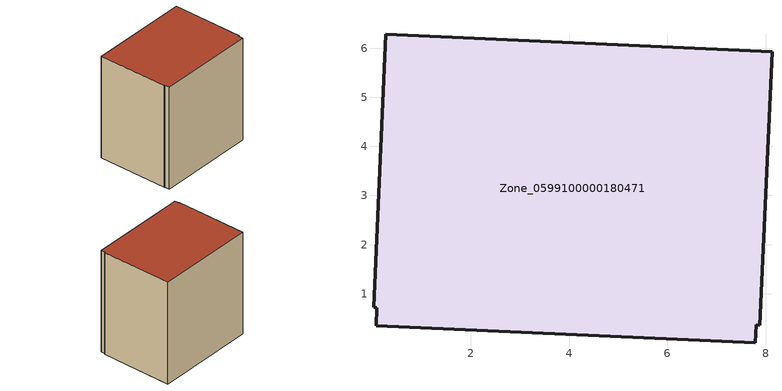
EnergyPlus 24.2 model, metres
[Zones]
Zone_0599100000180471
 floor ground (C_G): 0.26,6.28 8.13,5.93 7.88,0.36 7.81,0.36 7.79,0 0.07,0.35 0.09,0.72 0.02,0.72 z2.01
 wall outside (C_F): 8.13,5.93 0.26,6.28 0.02,0.72 0.09,0.72 0.07,0.35 7.79,0 7.81,0.36 7.88,0.36 8.13,5.93 z2.01:10.34
 roof outside (C_R): 0.07,0.35 7.79,0 7.81,0.36 7.88,0.36 8.13,5.93 0.26,6.28 0.02,0.72 0.09,0.72 z10.34
[BUILDING]
Pand.0599100000180471: North Axis=0; Terrain=City; Loads Convergence Tolerance Value=0.04; Temperature Convergence Tolerance Value=0.4; Solar Distribution=FullExterior; Maximum Number of Warmup Days=25; Minimum Number of Warmup Days=1
[Site:Location]
Rotterdam.The.Hague.AP_ZH_NLD Design_Conditions: Latitude=51.96; Longitude=4.45; Time Zone=1; Elevation=-4.5
[SITE:GROUNDTEMPERATURE:BUILDINGSURFACE]
18, 18, 18, 18, 18, 18, 18, 18, 18, 18, 18, 18
[MATERIAL] Thermal Absorptance=0.9; Solar Absorptance=0.7; Visible Absorptance=0.7
Name | Roughness | Thickness | Conductivity | Density | Specific Heat
G.TC.1946-1964 | MediumSmooth | 0.15 | 1 | 540 | 1210
F.TC.1946-1964 | Rough | 0.3 | 0.857143 | 1920 | 840
R.TC.1946-1964 | MediumRough | 0.2 | 0.235294 | 1500 | 1000
[CONSTRUCTION]
C_G: G.TC.1946-1964
C_F: F.TC.1946-1964
C_R: R.TC.1946-1964
[ZONE]
Zone_0599100000180471: Type=1; Multiplier=1; Ceiling Height=Autocalculate; Volume=Autocalculate; Floor Area=autocalculate; Part of Total Floor Area=Yes
[ZONEINFILTRATION:DESIGNFLOWRATE]
Infil_Zone_0599100000180471: Zone or ZoneList or Space or SpaceList=Zone_0599100000180471; Schedule=AlwaysOn; Design Flow Rate Calculation Method=Flow/Area; Flow Rate per Floor Area=0.003; Constant Term Coefficient=1; Temperature Term Coefficient=0; Velocity Term Coefficient=0; Velocity Squared Term Coefficient=0
[HVACTEMPLATE:ZONE:IDEALLOADSAIRSYSTEM]
Zone_0599100000180471: Maximum Heating Supply Air Temperature=50; Minimum Cooling Supply Air Temperature=13; Maximum Heating Supply Air Humidity Ratio=0.0156; Minimum Cooling Supply Air Humidity Ratio=0.0077; Heating Limit=NoLimit; Cooling Limit=NoLimit; Dehumidification Control Type=ConstantSensibleHeatRatio; Cooling Sensible Heat Ratio=0.7; Dehumidification Setpoint=60; Humidification Control Type=None; Humidification Setpoint=30; Outdoor Air Method=None; Outdoor Air Flow Rate per Person=0.00944; Outdoor Air Flow Rate per Zone Floor Area=0; Outdoor Air Flow Rate per Zone=0; Demand Controlled Ventilation Type=None; Outdoor Air Economizer Type=NoEconomizer; Heat Recovery Type=None; Sensible Heat Recovery Effectiveness=0.7; Latent Heat Recovery Effectiveness=0.65
[ZONECONTROL:THERMOSTAT]
ThermostatControl_Zone_0599100000180471: Zone or ZoneList=Zone_0599100000180471; Control Type Schedule=DualSetpointControlType; Control 1=Thermostat_Zone_0599100000180471; Temperature Difference Between Cutout And Setpoint=0
[THERMOSTATSETPOINT:DUALSETPOINT]
Thermostat_Zone_0599100000180471: Heating Setpoint Temperature Schedule=HeatingSetpoint_Zone_0599100000180471; Cooling Setpoint Temperature Schedule=CoolingSetpoint_Zone_0599100000180471
[SCHEDULE:COMPACT]
HeatingSetpoint_Zone_0599100000180471: Through: 12/31, For: AllDays, Until: 24:00, 21
CoolingSetpoint_Zone_0599100000180471: Through: 12/31, For: AllDays, Until: 24:00, 24
DualSetpointControlType: Through: 12/31, For: AllDays, Until: 24:00, 4
AlwaysOn: Through: 12/31, For: AllDays, Until: 24:00, 1
